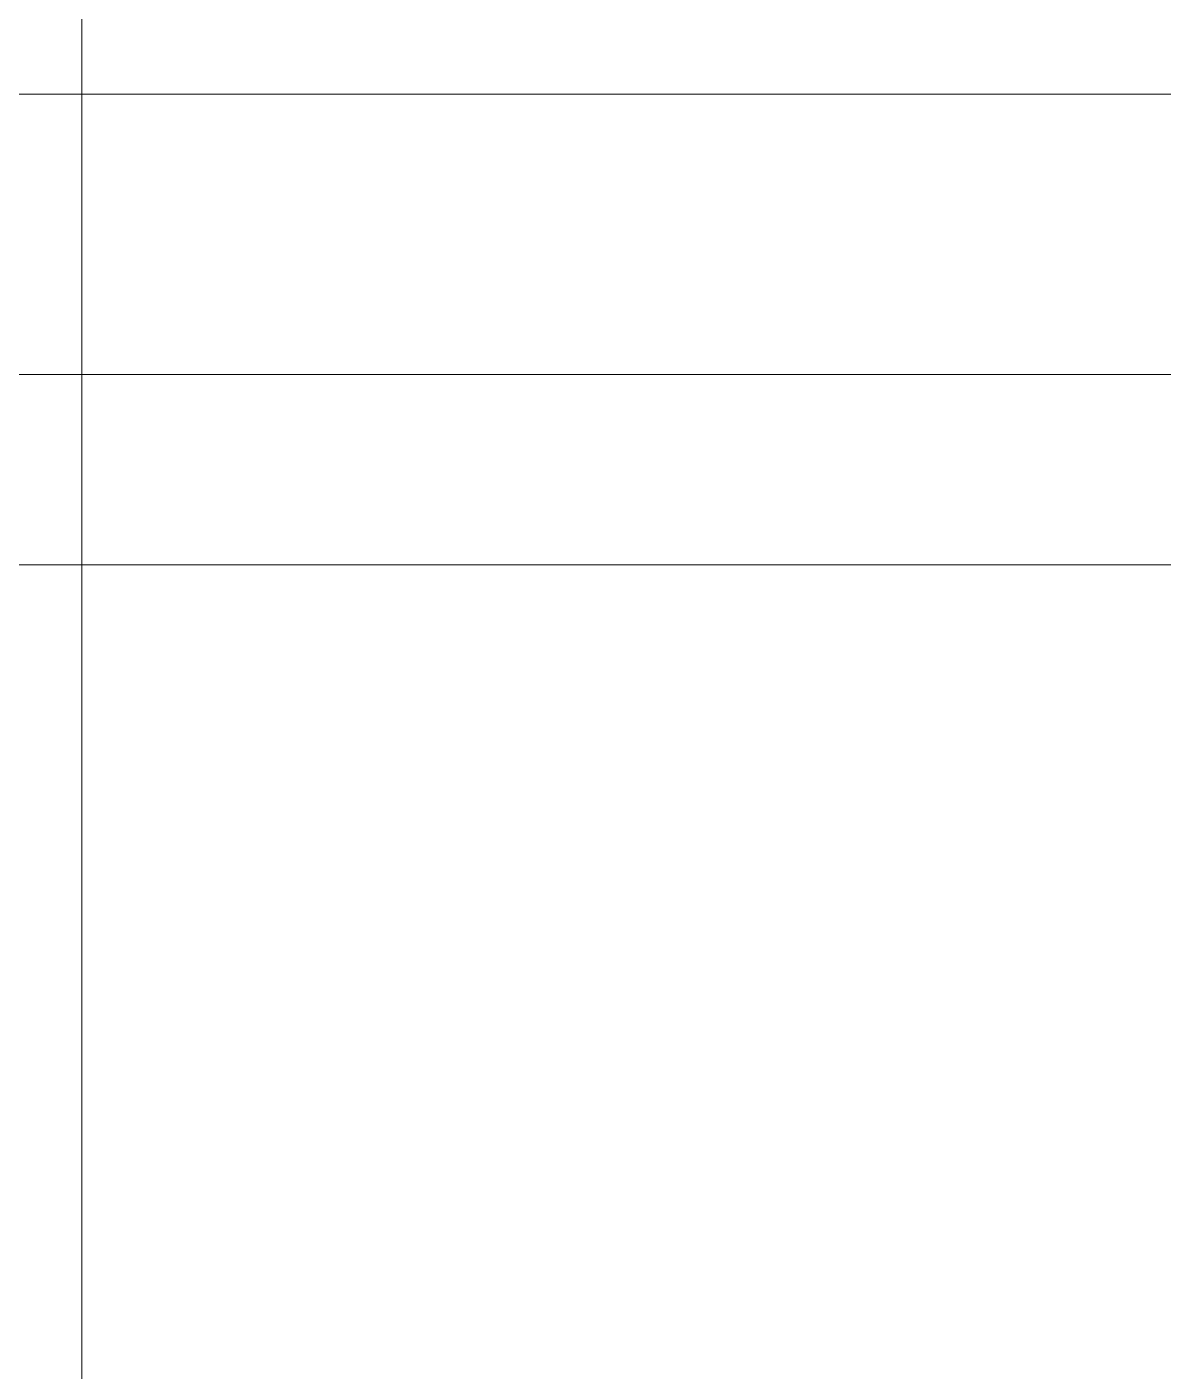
# Model space of a CAD drawing. Header units: metres. Extents: x 149 to 429, y -3 to 162.
# Drawn here: x 324.174 to 324.604, y 106.909 to 107.418 of the extents above; entities that cross this region are included whole.
import ezdxf

# ---------------------------------------------------------------- set-up
doc = ezdxf.new("R2010")
doc.units = ezdxf.units.M
doc.layers.add('1053_ARQ_BASE_MATADOURO_2_dwg', color=7, linetype='Continuous', lineweight=5, true_color=0x767676)
doc.layers.add('1053_ARQ_BASE_MATADOURO_dwg', color=7, linetype='Continuous', lineweight=5, true_color=0x767676)
doc.layers.add('A-PISO', color=7, linetype='Continuous', lineweight=5)

# ---------------------------------------------------------------- blocks, each defined once
blk = doc.blocks.new('1053_ARQ_BASE_MATADOURO_dwg_arq geral tgov-4039641-TÉRREO 1_20 - Dependente 2')
at = {"color": 253, "lineweight": 5, "true_color": 0xaaaaaa, "flags": 128}
blk.add_lwpolyline([(-3.17039, 14.42815), (-3.17039, 20.15815), (-12.42039, 20.15815), (-12.42039, 34.84828), (-12.42039, 34.99828), (5.3461, 34.99828), (5.3461, 26.62815)], dxfattribs=at)
blk = doc.blocks.new('1053_ARQ_BASE_MATADOURO_dwg-3625622-TÉRREO 1_20 - Dependente 2')
blk.add_blockref('1053_ARQ_BASE_MATADOURO_dwg_arq geral tgov-4039641-TÉRREO 1_20 - Dependente 2', (130.20979, 83.18603))
blk = doc.blocks.new('1053_ARQ_BASE_MATADOURO_2_dwg-3637054-TÉRREO 1_20 - Dependente 2')
at = {"layer": 'A-PISO', "color": 253, "true_color": 0xaaaaaa, "flags": 128}
for points in [[(118.64312, 73.83418), (118.64312, 74.02815), (113.44312, 74.02815), (113.44312, 74.27815), (113.44312, 76.37815)], [(123.91812, 74.20615), (118.51812, 74.20615), (113.44312, 74.20615)], [(123.91812, 74.10015), (118.51812, 74.10015), (113.44312, 74.10015)]]:
    blk.add_lwpolyline(points, dxfattribs=at)

msp = doc.modelspace()

# ---------------------------------------------------------------- block references
at = {"layer": '1053_ARQ_BASE_MATADOURO_2_dwg', "color": 253, "true_color": 0xaaaaaa}
msp.add_blockref('1053_ARQ_BASE_MATADOURO_2_dwg-3637054-TÉRREO 1_20 - Dependente 2', (206.40504, 33.18603), dxfattribs=at)
at = {"layer": '1053_ARQ_BASE_MATADOURO_dwg', "color": 253, "true_color": 0xaaaaaa}
msp.add_blockref('1053_ARQ_BASE_MATADOURO_dwg-3625622-TÉRREO 1_20 - Dependente 2', (206.40504, 0), dxfattribs=at)

doc.saveas('drawing.dxf')
